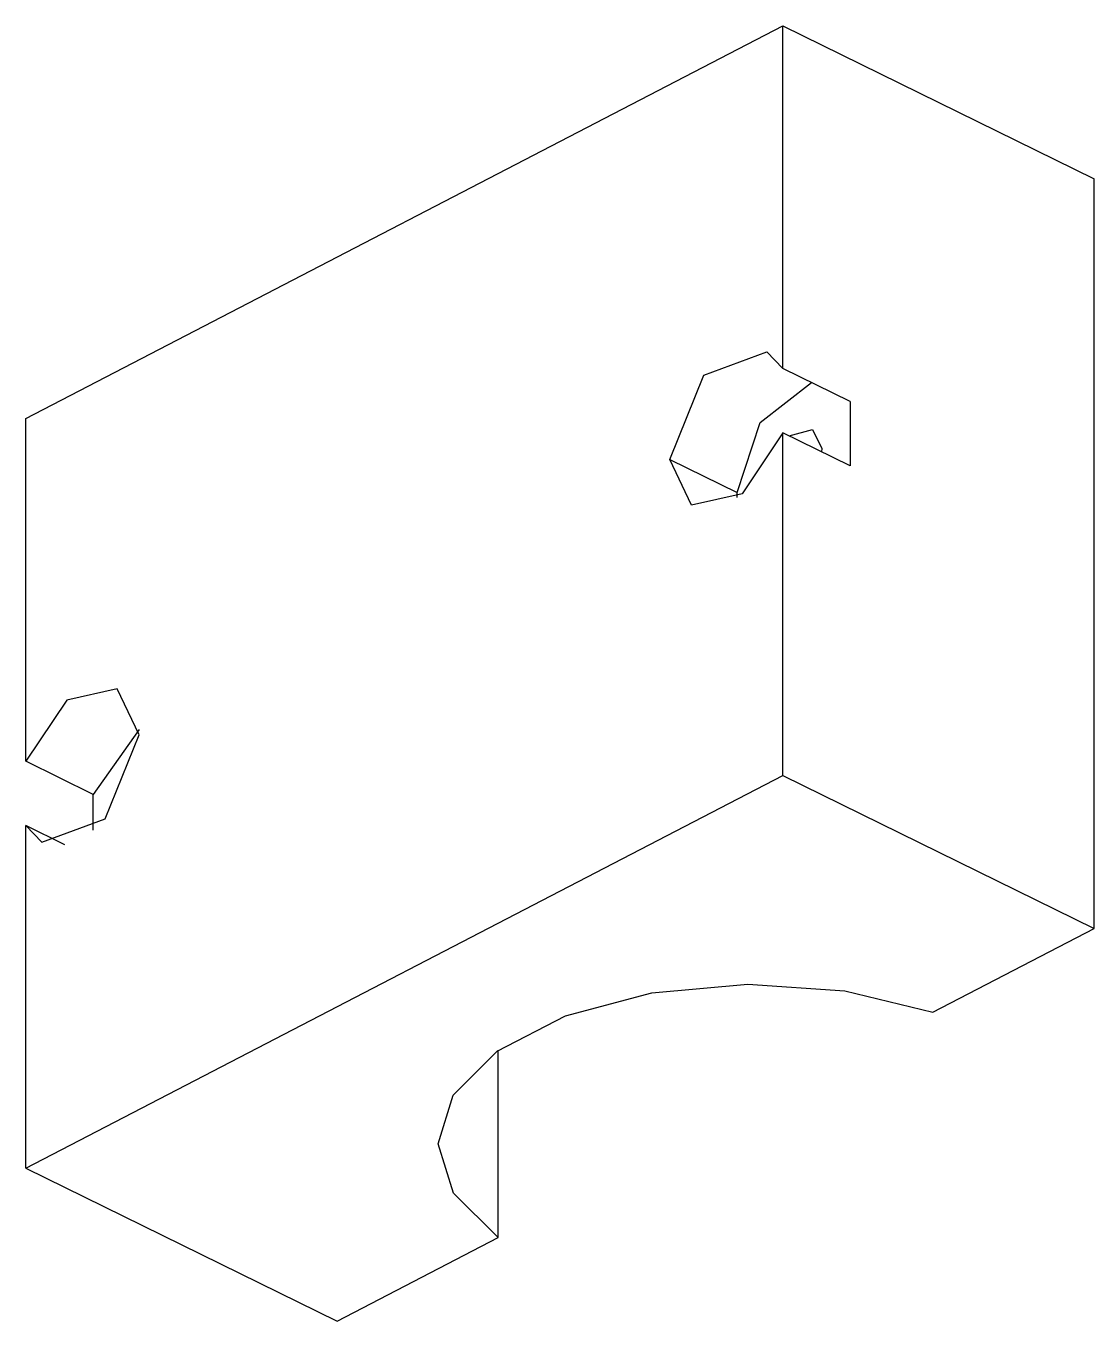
# Model space of a CAD drawing. Extents: x -40.3 to 22.1, y -33.4 to 42.4.
import ezdxf

# ---------------------------------------------------------------- set-up
doc = ezdxf.new("R2010")
doc.units = 0
doc.layers.get('0').update_dxf_attribs({"linetype": 'continuous'})

# ---------------------------------------------------------------- blocks, each defined once
blk = doc.blocks.new('SHAPE2DVIEW005')
at = {"color": 0}
for p, q in [((-40.346, 19.382), (3.94, 42.355)), ((3.94, 42.355), (22.143, 33.412)), ((3.94, 22.311), (3.94, 42.355)), ((22.143, -10.439), (22.143, 33.412)), ((7.882, 20.374), (3.94, 22.311)), ((7.882, 20.374), (7.882, 16.611)), ((-40.346, -0.663), (-40.346, 19.382)), ((3.94, -1.497), (3.94, 18.548)), ((7.882, 16.611), (3.94, 18.548)), ((-2.685, 16.992), (1.256, 15.056)), ((-36.405, -2.599), (-40.346, -0.663)), ((-40.346, -24.47), (3.94, -1.497)), ((3.94, -1.497), (22.143, -10.439)), ((-36.405, -4.699), (-36.405, -2.599)), ((-38.068, -5.545), (-40.346, -4.425)), ((-40.346, -24.47), (-40.346, -4.425)), ((12.711, -15.332), (22.143, -10.439)), ((-12.711, -28.52), (-12.711, -17.568)), ((-40.346, -24.47), (-22.143, -33.412)), ((-22.143, -33.412), (-12.711, -28.52))]:
    blk.add_line(p, q, dxfattribs=at)
for points in [[(-2.685, 16.992), (-0.694, 21.925), (3.006, 23.289)], [(3.006, 23.289), (3.94, 22.311)], [(1.256, 15.056), (2.603, 19.162), (5.603, 21.494)], [(3.94, 18.548), (1.555, 14.978), (-1.403, 14.313)], [(4.306, 18.368), (5.669, 18.75)], [(5.669, 18.75), (6.208, 17.625)], [(6.208, 17.625), (6.201, 17.437)], [(-1.403, 14.313), (-2.685, 16.992)], [(1.265, 14.763), (1.256, 15.056)], [(-35.003, 3.572), (-37.961, 2.908), (-40.346, -0.663)], [(-33.721, 0.893), (-35.003, 3.572)], [(-39.413, -5.404), (-35.713, -4.039), (-33.721, 0.893)], [(-33.729, 1.186), (-36.405, -2.599)], [(-40.346, -4.425), (-39.413, -5.404)], [(-16.225, -23.044), (-15.343, -20.195), (-12.781, -17.617), (-8.784, -15.557), (-3.732, -14.211), (1.892, -13.707), (7.553, -14.093), (12.711, -15.332)], [(-12.711, -28.52), (-15.324, -25.922), (-16.225, -23.044)]]:
    blk.add_lwpolyline(points, dxfattribs=at)

msp = doc.modelspace()

# ---------------------------------------------------------------- block references
at = {"color": 0}
msp.add_blockref('SHAPE2DVIEW005', (0, 0), dxfattribs=at)

doc.saveas('drawing.dxf')
